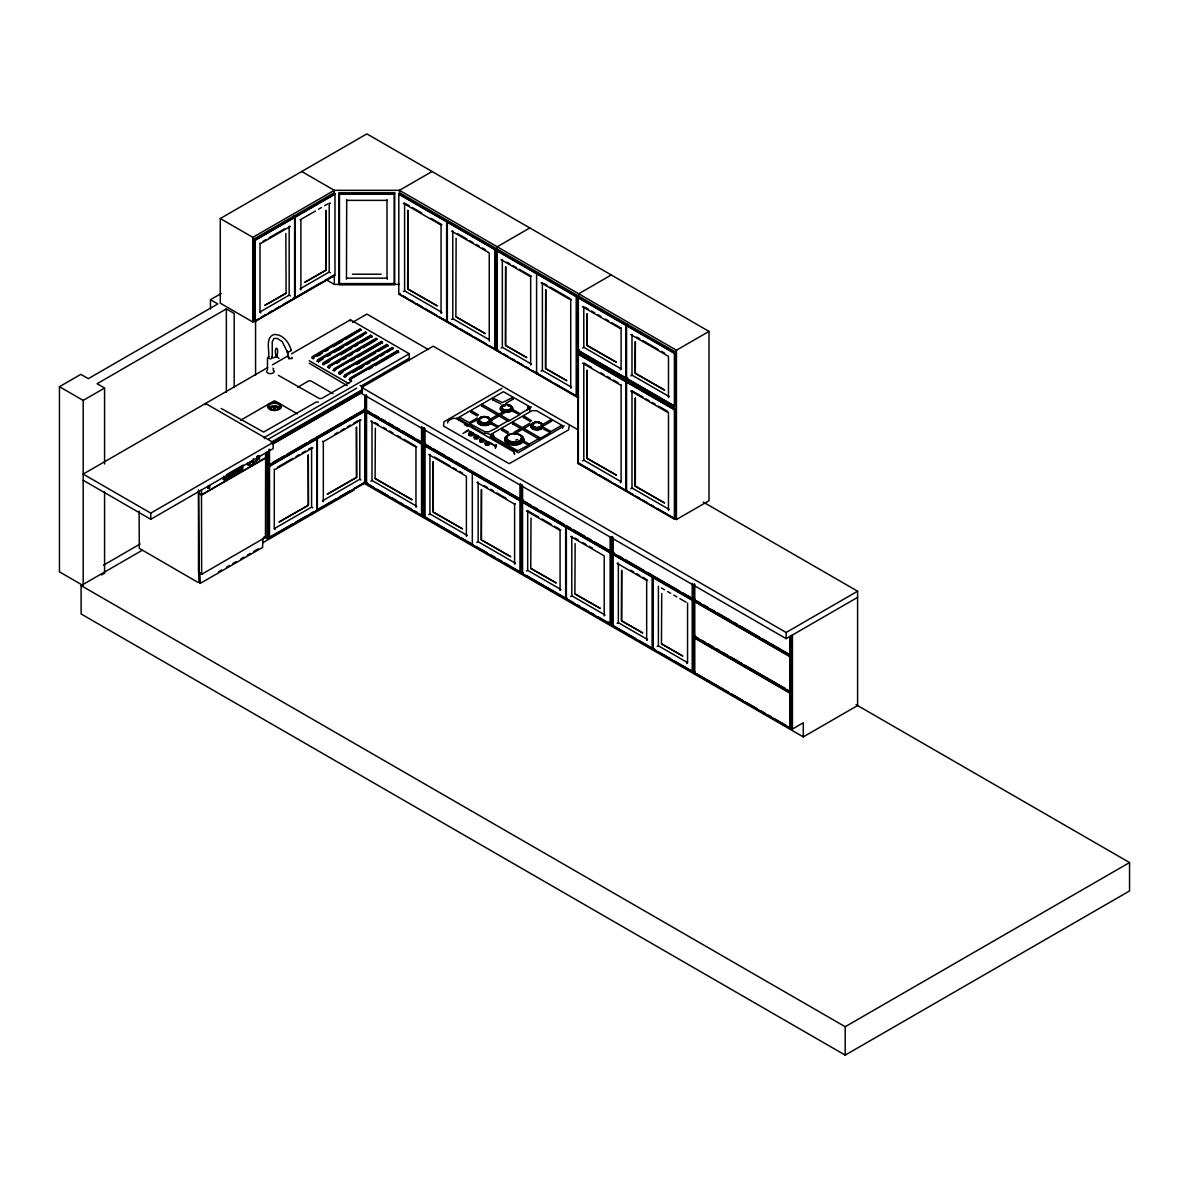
<?xml version="1.0" encoding="UTF-8"?>
<svg xmlns="http://www.w3.org/2000/svg" width="1189" height="1189" viewBox="0 0 1189 1189"><rect width="100%" height="100%" fill="white"/><g stroke="black" fill="none" stroke-linecap="round" stroke-linejoin="round"><path stroke-width="1.5" d="M268.521 357.131C269.814 350.592 264.894 337.423 274.094 334.51C282.908 334.064 289.254 342.655 291.216 350.398M277.022 355.6C278.285 357.532 274.852 357.28 275.878 355.437M198.608 491.666L199.321 582.387M287.857 352.613L288.124 351.914M208.03 488.084C208.06 483.329 211.449 488.932 207.718 487.653M242.14 467.976L223.22 479.464M257.835 455.848L258.949 456.665M258.072 455.967L258.414 456.71L259.261 455.982M258.221 455.996L258.756 456.739M259.47 457.795L258.221 459.34L259.38 458.018M259.544 458.449L259.276 457.631M469.239 435.56L469.254 434.505L469.254 435.367M474.693 438.711L474.708 437.641L474.708 438.518M480.193 441.892L480.534 441.015L480.222 441.684M480.193 441.015L480.832 442.011A2.304 1.323 0 0 0 483.968 441.52A2.304 1.323 0 0 0 483.135 439.707M485.647 445.028L485.989 444.151L485.677 444.835M485.647 444.166L486.286 445.147A2.304 1.323 0 0 0 489.065 444.939A2.304 1.323 0 0 0 489.422 443.348M272.207 407.351L271.255 407.396L272.058 407.143M271.033 409.001L270.156 408.823M273.307 406.995L274.273 406.415L274.035 407.277M274.198 406.326L274.971 406.757L274.05 406.579M275.105 408.362L273.931 408.362M275.67 407.173C271.791 403.992 275.967 409.759 274.629 406.415M277.78 407.351L276.829 407.396L277.646 407.143M278.033 408.823L278.702 409.194M447.629 422.927C446.692 421.114 453.217 416.759 456.457 418.736L513.767 451.82L514.659 454.287L514.243 453.425M458.597 419.999L458.731 417.428L503.393 391.701L529.714 406.697L529.655 411.602M492.454 435.62L491.562 436.853M527.455 409.729L527.782 406.816M530.353 407.931L531.245 406.697M564.27 425.885L518.285 452.697L490.046 436.853M346.46 279.237L346.712 199.767M199.083 571.76L199.47 582.803M259.588 455.863L258.875 456.71M312.172 356.834L313.019 358.692L314.104 358.067L312.484 356.522L360.059 329.056L361.129 329.68L345.613 339.46M345.627 375.65L345.092 377.195L344.022 376.586L344.557 375.04L392.132 347.574L393.202 348.199L386.99 352.479M287.783 352.865L287.203 351.156L288.778 358.677L287.783 352.94M456.115 238.231L455.863 316.868L485.409 333.678L456.115 316.764M375.338 428.218L375.085 478.632L412.107 499.766L375.338 478.543M531.007 518.092L530.755 568.505L556.229 582.967L531.007 568.416M575.134 543.566L574.882 593.98L600.356 608.441L575.134 593.891M661.723 593.564L661.47 643.977L682.872 656.09L661.723 643.873M274.986 407.277L274.748 406.415M620.272 369.779L621.104 368.843L621.104 328.075L611.785 322.695M620.272 482.645L621.104 481.708L621.104 384.508L620.272 384.954L582.595 363.21M686.722 663.581L687.554 662.63L687.554 603.061M381.208 274.213L352.509 274.213M259.247 459.073L258.251 459.415M276.874 355.764C279.697 346.698 273.604 344.944 275.878 355.615M324.255 363.314L323.72 364.86L322.65 364.235L323.185 362.69L370.745 335.239L371.815 337.082L370.745 335.239M329.591 366.405L329.056 367.936L327.986 367.327L328.521 365.781L376.096 338.315L377.166 339.549M350.978 378.741L350.443 380.287L349.373 379.663L349.908 378.132L397.483 350.666L398.538 352.509L397.483 350.666M274.035 408.288C272.905 411.26 277.498 407.515 273.827 408.555M241.664 468.644L223.279 479.271M313.554 357.146L313.019 358.692M318.905 360.222L318.37 361.768L317.3 361.159L317.835 359.613L365.409 332.147L366.48 332.757L317.3 361.159L366.48 332.757M334.941 369.482L334.406 371.027L333.336 370.418L333.871 368.872L381.446 341.406L382.516 342.016L333.336 370.418L382.516 342.016M340.292 372.573L339.757 374.119L338.687 373.495L339.222 371.949L386.782 344.483L387.852 346.341M403.398 291.587L404.602 290.859L404.602 203.066L403.398 203.304L441.074 225.063L441.907 224.617L431.027 218.33M451.582 319.41L452.786 318.682L452.786 230.904M501.149 348.02L502.338 347.292L502.338 259.514L501.149 259.737L530.666 276.784L530.666 365.068M541.188 371.146L542.392 370.418L542.392 282.625L541.188 282.863L570.72 299.91L571.552 299.465M582.595 348.02L583.799 347.292L583.799 306.539L582.595 306.777L620.272 328.521L621.104 328.075M370.805 481.188L372.008 480.46L372.008 420.891M630.794 375.858L631.998 375.13L631.998 334.362M428.739 514.629L429.928 513.901L429.928 454.332M582.595 460.901L583.799 460.173L583.799 362.972L591.572 367.46M476.923 542.452L478.127 541.723L478.127 482.154L476.923 482.392L514.599 504.136L515.432 503.69M630.794 488.724L631.998 487.995L631.998 390.795L630.794 391.032L668.471 412.791L668.471 510.467M526.474 571.062L527.678 570.334L527.678 510.765L526.474 511.002L560.078 530.398L560.926 529.952M570.601 596.536L571.805 595.808L571.805 536.239M617.136 623.408L618.339 622.679L618.339 563.11L617.136 563.333L646.667 580.381L647.5 579.935M657.19 646.519L658.394 645.79L658.394 586.222M319.232 355.021L322.338 353.192M325.444 351.364L328.536 349.521M333.202 346.772L342.506 341.288M323.022 359.019L318.37 361.768L319.455 361.144L318.384 360.535M327.674 356.269L330.78 354.441M333.886 352.613L343.205 347.114M346.296 345.286L363.373 335.209M340.782 354.783L351.647 348.377M354.753 346.534L357.859 344.706M360.951 342.878L371.815 336.472L370.745 335.848L322.65 364.235L371.815 335.848M376.096 338.939L327.986 367.327L377.166 338.939M336.814 363.358L339.92 361.53M343.027 359.702L346.133 357.874M349.239 356.031L352.33 354.203M356.997 351.454L360.089 349.625M363.195 347.797L375.62 340.47M351.468 360.951L354.575 359.123M357.681 357.295L380.956 343.547M342.848 372.276L339.757 374.119L340.827 373.495L339.757 372.87M358.365 363.121L375.442 353.044M378.548 351.216L387.852 345.717L386.782 345.107L338.687 373.495L387.852 345.107M352.851 372.618L357.503 369.868M360.609 368.04L363.715 366.212M366.821 364.384L369.928 362.541M373.034 360.713L377.686 357.963M380.792 356.135L383.884 354.307M369.066 369.289L372.172 367.46M375.263 365.632L398.538 351.899L397.483 351.275L349.373 379.663L398.538 351.275M273.589 357.874L276.442 356.224L278.91 358.394M234.188 387.48L234.188 313.42L226.356 308.887L97.097 383.735L104.573 388.06L104.573 463.978M103.473 565.206L140.183 543.953M257.641 319.232L252.856 322.011L220.277 303.195L220.277 218.538L366.896 133.881L709.016 331.404L709.016 500.718L676.437 519.534L657.205 508.431M220.277 218.538L252.856 237.354L334.317 190.314L399.474 190.314L676.437 350.22L709.016 331.404M253.525 239.316L333.633 193.064L334.986 193.852L334.986 275.372L254.892 321.61L253.525 320.822L253.525 239.316L254.892 240.089L334.986 193.852M334.644 194.431L295.273 217.171L295.273 297.904L334.644 275.164M263.081 241.248L266.143 239.479M269.219 237.696L284.572 228.838M315.412 211.033L300.059 219.891L300.891 220.337L300.891 289.819L300.059 288.868L329.219 272.028L329.219 203.051L330.423 203.289M318.474 209.264L321.55 207.495M324.612 205.712L327.688 203.943M290.369 226.415L260.837 243.463L260.005 243.017L260.005 311.994L260.837 312.93M432.068 171.513L399.474 190.314L399.474 194.015M59.45 386.693L83.185 400.411L83.185 585.568L59.45 571.85L59.45 386.693L80.837 374.357L88.313 378.667L217.765 303.938L210.453 299.702L210.453 308.962M210.453 299.702L221.139 293.534M496.541 349.046L495.189 349.834L398.805 294.173L398.805 193.852L400.158 193.064L496.541 248.709L496.541 350.606L576.65 396.858L578.003 396.071M83.185 400.411L104.573 388.06M285.836 293.237L264.686 305.439L286.103 293.341L285.836 233.52M260.005 311.994L289.165 295.154L289.165 226.178M260.837 317.389L265.637 314.624M268.818 312.781L272.013 310.938M275.209 309.095L280.01 306.331M283.205 304.488L294.382 298.023M297.577 296.18L321.535 282.358M324.731 280.5L334.317 274.971M448.357 220.886L446.99 221.674L446.99 322.011M267.659 367.594L83.185 474.099L150.765 513.113L273.158 442.457L273.158 448.625L150.765 519.296L83.185 480.267M272.43 364.83L288.362 355.645M291.543 353.802L350.443 319.796L409.269 353.757L409.269 360.549M398.805 294.173L400.158 293.401M352.583 322.338L366.896 314.074L428.456 349.611M529.804 227.946L497.225 246.762L497.225 350.22M398.805 193.852L495.189 249.497L496.541 248.709M361.129 329.68L311.949 358.067L360.059 329.68L361.129 330.289M317.24 356.254L320.376 354.441M338.256 350.294L341.392 348.481M326.366 363.329L329.502 361.515M329.056 367.936L330.141 367.312L329.071 366.702M240.475 420.326L273.44 401.288A1.516 0.877 0 0 1 275.58 401.288L297.458 413.921M297.726 387.272L308.754 380.896A2.14 1.234 0 0 1 311.265 381.119L333.024 393.678M356.507 364.443L359.643 362.63M393.202 348.199L344.022 376.586L392.132 348.199L393.202 348.808M358.721 369.333L361.842 367.52M350.443 380.287L351.513 379.663L350.443 379.038M536.596 273.411L537.963 272.623M351.676 381.179L321.729 398.464L319.603 398.597M316.527 401.867L263.616 432.068L221.213 408.466M409.269 353.757L264.404 437.403L264.404 438.637M268.729 438.964L356.73 388.164M361.159 386.009L409.269 358.246M857.596 597.383L786.137 638.642L361.724 393.604L361.724 387.436L433.182 346.177L577.869 429.705M271.939 441.818L361.679 390.007M271.018 443.125L362.6 390.26M272.385 443.913L362.348 391.969M274.287 443.2L362.021 392.548M226.757 474.53L243.121 465.077L242.586 469.447L224.037 480.074L223.77 476.239M253.45 462.491L257.002 460.202L257.092 456.294M198.712 493.108L201.491 494.713L265.637 457.691L265.637 452.504M201.491 495.129L265.637 458.107L265.474 537.354L201.654 574.317L201.491 495.129L198.712 493.524M272.623 462.58L283.874 456.086M287.084 454.228L306.361 443.111M309.571 441.253L314.401 438.473M341.704 422.704L316.006 437.537L317.359 438.325M344.929 420.847L364.206 409.715L365.558 410.502L365.558 482.615L269.16 538.26L267.807 537.473L267.807 465.36L269.16 466.147L365.558 410.502M267.807 452.117L267.807 464.587L269.16 465.36L365.558 409.715L365.558 395.461M317.017 438.904L269.502 466.341L269.502 537.666L317.017 510.244L317.017 439.692M317.701 438.518L365.216 411.082L365.216 482.407L317.701 509.843M416.878 439.336L423.239 443.007L423.239 515.119L421.872 515.907L366.212 483.774L366.212 411.662L367.579 410.874L370.76 412.717M277.394 467.277L292.94 458.3M296.046 456.502L299.152 454.718M302.259 452.92L305.38 451.121M308.486 449.323L311.592 447.54L311.592 507.108L312.796 507.837M334.912 434.074L338.018 432.276M341.139 430.477L344.245 428.679M347.351 426.881L350.458 425.097M353.564 423.299L358.231 420.609M611.265 274.971L578.686 293.787L578.686 297.473M312.796 447.763L275.12 469.521L274.287 469.075L274.287 528.644L275.12 529.581M322.487 441.253L323.319 441.699L360.995 419.94L359.791 419.702L359.791 479.271L360.995 480.014M578.003 295.749L497.909 249.497L496.541 250.285L576.65 296.522L578.003 295.749L578.003 463.487L674.401 519.132L675.753 518.359L675.753 408.615L579.37 352.97L578.003 353.742L674.401 409.402L675.753 408.615M856.08 704.676L1129.55 862.56L1129.55 890.947L845.201 1055.119L81.105 613.97L81.105 585.582L142.16 550.329M101.511 574.986L104.573 573.217L104.573 491.756M496.541 350.606L497.909 349.834M501.951 388.342L443.973 421.813L443.452 426.004L509.174 463.695L568.565 429.883L569.145 425.974M537.963 372.96L536.596 373.732L536.596 274.183M470.844 412.286L471.171 411.231L470.844 412.286L477.279 416.001M481.723 405.999L482.035 404.959L481.723 405.999L498.473 415.674L498.473 414.441L490.864 418.825M492.588 399.727L492.915 398.687L492.588 399.727L501.119 404.141M579.37 349.834L578.003 350.606L674.401 406.266L675.753 405.479L675.753 352.182L579.37 296.522L578.003 297.309L674.401 352.97L675.753 352.182M366.212 394.837L366.212 410.874L421.872 443.007L423.239 442.234L423.239 427.981M627.554 324.359L626.202 325.132L626.202 378.444L627.554 377.656M274.287 528.644L311.592 507.108M359.791 479.271L322.487 500.822L323.319 501.758L323.319 441.699M366.212 411.662L421.872 443.794L423.239 443.007M424.131 428.278L424.131 444.314L425.499 443.527M521.882 572.087L520.529 572.86L424.131 517.215L424.131 445.102L425.499 444.314M264.032 536.863L267.124 538.647L292.762 523.844M295.972 522.001L307.193 515.521M310.388 513.678L313.599 511.82M316.809 509.977L336.041 498.875M339.237 497.017L350.458 490.552M353.668 488.694L364.874 482.214L364.874 395.536M469.477 422.496L477.279 417.993M512.964 397.394L502.367 402.566L492.915 398.062M477.829 419.539L469.7 423.611L484.726 431.666L489.036 431.785L497.849 427.312L490.894 423.923M262.68 542.793L354.025 490.061M366.212 483.774L367.579 482.987M505.682 403.457L513.291 399.058L512.964 398.018L513.291 399.058M218.553 571.775L221.734 569.947M226.505 567.183L229.685 565.355M232.881 563.512L236.061 561.684M240.832 558.919L244.013 557.091M247.193 555.248L250.374 553.405M253.554 551.577L258.325 548.813M468.273 429.883L462.922 433.584M465.598 432.038L468.273 430.492L495.545 446.247L490.091 442.471M506.603 409.744L498.994 414.129L482.035 404.334M491.414 420.371L498.994 415.987L508.238 421.322L519.697 414.693L512.727 411.29M507.123 411.29L499.529 415.674L499.529 414.441L508.981 419.895M497.849 426.702L508.773 420.386M519.697 414.084L527.975 409.298M501.595 430.091L501.907 429.036L501.595 430.091L508 433.792M512.518 423.789L512.831 422.734L512.518 423.789L521.748 429.11L521.748 427.877L514.153 432.261M523.442 417.473L523.755 416.432L523.442 417.473L530.502 421.664M529.878 423.195L522.283 427.579L512.831 422.125M514.674 433.822L522.283 429.422L539.033 439.098L550.433 432.514L543.477 429.11M530.428 424.726L522.818 429.11L522.818 427.877L539.776 437.671M543.447 424.027L551.265 419.509M508.535 445.414L507.777 445.236L517.765 450.75L528.689 445.058L521.718 441.654M543.997 425.558L551.592 421.174L551.265 420.133L551.592 421.174M627.554 380.792L626.202 381.58L626.202 491.31L627.554 490.522M472.33 472.925L473.698 472.137L470.472 470.294M528.689 444.448L539.568 438.161M550.433 431.889L560.822 425.885M424.131 517.215L425.499 516.427M424.131 444.314L520.529 499.974L521.882 499.187M424.131 445.102L520.529 500.747L521.882 499.974L475.303 473.073M523.249 499.974L521.882 500.747L610.135 551.696L611.488 550.923L611.488 536.67M521.882 484.934L521.882 573.648L523.249 572.86M531.126 505.295L523.249 500.747L521.882 501.535L610.135 552.484L611.488 551.696L611.488 623.809L610.135 624.597L521.882 573.648M612.543 537.056L612.543 553.093L613.896 552.305M694.004 671.458L692.652 672.231L612.543 625.994L612.543 553.881L613.896 553.093M567.361 598.335L566.009 599.122L566.009 527.009L567.361 526.222L570.512 528.05M612.543 553.093L692.652 599.345L694.004 598.557M612.543 553.881L692.652 600.118L694.004 599.345L682.783 592.865M695.357 599.345L694.004 600.118L790.403 655.778L791.755 654.99L791.755 635.402M695.357 600.118L694.004 600.906L790.403 656.566L791.755 655.778L791.755 691.433L790.403 692.221L694.004 636.576L695.357 635.788M653.95 648.332L652.598 649.12L652.598 577.007L653.95 576.219L647.544 572.518M694.004 584.096L694.004 673.019L695.357 672.231M361.724 387.436L786.137 632.474L857.596 591.201L857.596 705.553L803.288 736.898L624.091 633.44M698.582 638.434L695.357 636.576L694.004 637.363L790.403 693.009L791.755 692.221L791.755 727.891L790.403 728.679L694.004 673.019M789.228 727.207L792.424 729.065L803.288 722.793L803.288 736.898M81.105 585.582L845.201 1026.731L1129.55 862.56M370.805 421.114L415.957 447.183L416.789 446.737M274.035 406.712L274.852 406.653M515.61 440.108L517.72 439.41M258.92 459.355L257.983 458.389L259.47 457.928M253.584 462.506L257.21 460.321L257.3 456.427M274.035 408.481L275.194 408.555M274.822 407.277L273.916 407.203M338.999 193.777L394.674 193.777M346.46 200.361L387.257 200.361M346.712 278.152L387.005 278.152L387.257 279.237M338.999 283.591L394.674 283.591M326.559 279.905L334.317 284.379L399.474 284.379M291.959 357.309L292.241 358.157A1.843 0.803 -10.2 0 1 291.528 358.573L288.927 358.617L287.203 351.156M469.402 434.609L469.878 434.817A2.304 1.323 0 0 0 473.281 433.896A2.304 1.323 0 0 0 470.621 432.365A2.304 1.323 0 0 0 469.031 434.327L469.878 435.679A2.304 1.323 0 0 0 472.85 435.337A2.304 1.323 0 0 0 472.642 433.584M474.857 437.745L475.332 437.968A2.304 1.323 0 0 0 478.736 437.047A2.304 1.323 0 0 0 476.076 435.501A2.304 1.323 0 0 0 474.485 437.478L475.332 438.83A2.304 1.323 0 0 0 478.468 438.34A2.304 1.323 0 0 0 477.621 436.526M274.169 407.337L273.351 406.787M399.132 194.431L446.648 221.867L446.648 321.416L399.132 293.98M536.254 273.604L496.883 250.864L496.883 350.413L536.254 373.153M536.938 273.99L576.308 296.73L576.308 396.264L536.938 373.539M674.059 353.163L626.544 325.727L626.544 378.236L674.059 405.672M406.148 203.973L409.254 205.771M412.375 207.555L421.694 212.95M457.453 233.594L466.787 238.974M469.893 240.773L472.999 242.571M476.105 244.354L479.212 246.153M482.333 247.951L485.439 249.749M506.945 262.16L510.022 263.943M513.083 265.712L516.16 267.48M519.221 269.249L531.513 276.338M543.923 283.517L546.999 285.286M550.076 287.054L570.021 298.588M585.36 307.431L588.466 309.229M591.572 311.028L594.678 312.826M597.799 314.609L600.906 316.408M605.573 319.098L608.679 320.896M636.665 337.052L639.771 338.85M642.877 340.649L658.424 349.625M661.53 351.409L664.636 353.207M451.582 231.127L489.259 252.885L489.259 341.169M630.794 334.599L668.471 356.343L668.471 397.602M301.724 171.513L334.317 190.314L334.317 194.015M583.799 347.292L621.104 368.843M631.998 375.13L669.303 396.665M674.059 409.596L626.544 382.159L626.544 491.116M600.906 372.841L604.012 374.639M607.118 376.437L610.225 378.236M613.331 380.019L617.998 382.724M631.998 390.795L642.877 397.081M645.984 398.88L649.105 400.678M652.211 402.462L655.317 404.26M658.424 406.058L667.757 411.439M293.579 216.19L294.946 216.978L294.946 298.484L293.579 297.711M404.602 290.859L441.907 312.395L441.074 313.346L441.074 225.063M452.786 318.682L488.545 339.326M502.338 347.292L531.513 364.131M542.392 370.418L571.552 387.257L570.72 388.194L570.72 299.91M402.685 295.63L407.485 298.409M410.695 300.267L413.906 302.11M417.101 303.968L421.917 306.732M425.112 308.59L436.333 315.07M439.544 316.913L457.171 327.094M460.366 328.937L471.587 335.417M474.797 337.275L486.004 343.74M489.214 345.598L500.42 352.063M503.616 353.906L508.402 356.67M511.597 358.528L514.792 360.371M517.988 362.214L522.788 364.978M525.984 366.821L529.164 368.664M532.36 370.507L551.533 381.58M554.728 383.423L578.686 397.245M493.272 348.332L447.332 321.803L447.332 222.254L494.847 249.69L494.847 349.239M703.264 502.1L857.596 591.201M513.276 409.759L519.905 413.594M523.755 415.808L531.617 420.861M543.997 427.564L550.656 431.399M382.516 343.249L381.446 341.406M583.799 460.173L621.104 481.708M631.998 487.995L669.303 509.531M578.686 463.086L596.313 473.267M599.524 475.124L610.73 481.59M613.94 483.447L625.161 489.927M628.357 491.77L633.172 494.55M636.368 496.393L639.578 498.25M642.788 500.093L647.589 502.873M650.799 504.731L653.995 506.573M628.119 492.023L674.059 518.553M471.171 410.621L478.558 415.006M491.414 422.363L498.057 426.197M501.907 428.426L508.565 432.261M522.268 440.123L528.912 443.943M460.455 417.666L469.7 423.002M493.361 436.764L493.985 438.087L493.301 434.253L493.361 436.764L508 445.117M464.423 424.562L467.604 426.405M323.72 363.611L324.79 364.235M334.421 369.794L335.491 370.403M345.107 375.962L346.177 376.571M360.104 385.399L363.284 387.242M309.214 360.728L348.808 383.586M364.206 408.927L365.558 409.715M373.94 414.545L378.711 417.309M381.892 419.137L385.073 420.98M388.253 422.808L393.024 425.573M396.205 427.401L399.385 429.244M402.566 431.072L413.698 437.507M427.104 445.251L430.314 447.094M433.524 448.952L444.775 455.446M447.985 457.304L452.801 460.084M456.026 461.941L467.262 468.436M534.277 507.123L537.428 508.937M540.579 510.765L564.21 524.408M573.678 529.863L584.706 536.239M587.856 538.052L591.007 539.88M594.158 541.694L611.488 551.696M618.711 555.872L621.906 557.715M625.117 559.573L644.334 570.661M655.555 577.141L679.588 591.022M696.977 601.054L700.187 602.912M703.398 604.755L708.213 607.549M711.423 609.407L714.648 611.25M717.859 613.108L730.7 620.524M733.925 622.382L737.135 624.24M740.346 626.098L759.622 637.23M762.833 639.087L791.755 655.778M609.794 551.116L522.224 500.554L522.224 485.171M471.988 473.118L424.473 445.697L424.473 517.022L471.988 544.458M472.672 473.519L520.188 500.955L520.188 572.281L472.672 544.844M609.794 552.677L566.35 527.604L566.35 598.929L609.794 624.017M375.204 422.734L378.414 424.577M383.2 427.341L386.41 429.199M389.606 431.042L392.801 432.885M397.602 435.664L400.797 437.507M403.992 439.35L415.184 445.816M434.594 457.022L450.141 465.999M453.247 467.782L456.353 469.581M459.474 471.379L462.58 473.177M484.354 485.736L487.46 487.535M490.567 489.333L493.673 491.131M496.779 492.93L506.113 498.31M527.678 510.765L538.766 517.156M541.931 518.984L551.428 524.468M554.594 526.296L559.335 529.031M574.971 538.067L578.136 539.895M582.878 542.63L586.043 544.458M589.209 546.286L592.375 548.114M630.616 570.185L633.692 571.968M636.754 573.737L639.831 575.506M642.892 577.274L645.969 579.058M661.456 588.005L664.532 589.774M667.594 591.542L670.67 593.311M673.747 595.095L676.809 596.863M679.885 598.632L686.023 602.184M428.739 454.555L466.4 476.313L466.4 536.373M570.601 536.477L604.205 555.872L604.205 615.932M319.291 398.464L278.375 375.352M701.792 640.277L705.003 642.134M708.213 643.992L713.028 646.771M716.254 648.629L719.464 650.487M722.674 652.345L727.49 655.124M730.7 656.982L741.951 663.477M745.161 665.32L785.335 688.52M788.545 690.363L791.755 692.221M483.002 540.698L510.75 556.72L481.203 539.895L481.456 489.482L481.456 539.806M372.008 480.46L416.789 506.306L415.957 507.242L415.957 447.183M429.928 513.901L467.247 535.436M478.127 541.723L515.432 563.259L514.599 564.21L514.599 504.136M527.678 570.334L560.926 589.521L560.078 590.457L560.078 530.398M571.805 595.808L605.038 614.995M618.339 622.679L647.5 639.519L646.667 640.455L646.667 580.381M658.394 645.79L687.554 662.63M608.337 621.996L611.488 623.809M364.206 481.827L374.074 487.535M377.285 489.378L388.55 495.887M391.761 497.73L396.576 500.524M399.801 502.382L403.012 504.24M406.237 506.098L411.052 508.877M414.262 510.735L417.488 512.593M458.464 536.254L424.815 516.829L424.815 428.293M461.674 538.097L472.895 544.577M476.09 546.435L487.312 552.9M490.522 554.758L495.323 557.522M498.533 559.38L501.728 561.223M504.939 563.081L522.566 573.261L522.566 486.569M527.366 576.026L565.771 598.201M568.966 600.044L573.767 602.823M576.962 604.666L580.173 606.509M583.368 608.367L588.169 611.131M591.364 612.974L594.574 614.832M597.77 616.675L612.172 624.983L612.172 536.462M613.227 625.592L635.58 638.508M638.775 640.351L649.967 646.801M653.147 648.659L656.343 650.502M659.538 652.345L670.73 658.795M673.925 660.638L694.688 672.632L694.688 584.096M696.278 673.554L728.337 692.057M731.532 693.9L742.753 700.38M745.964 702.238L757.17 708.703M760.38 710.561L765.196 713.341M768.391 715.183L771.602 717.041M774.797 718.884L786.018 725.364M695.937 673.747L790.061 728.084L790.061 693.202L694.346 637.943L694.346 672.825M364.042 483.299L434.773 524.141M435.679 524.661L623.036 632.83M273.158 442.457L205.578 403.443L205.578 404.676M201.967 574.168L198.489 572.206L198.489 489.957M197.746 582.253L139.291 548.367L139.098 511.196M309.214 363.21L347.233 385.682M329.219 272.028L330.423 272.757M289.165 295.154L290.369 295.883M529.655 409.135L528.837 407.931M485.811 444.939L485.454 444.671A2.304 1.323 0 0 1 485.811 443.066M480.356 441.788L479.999 441.52A2.304 1.323 0 0 1 480.832 439.707M474.857 438.622L474.485 438.34A2.304 1.323 0 0 1 476.477 436.348M469.402 435.471L469.031 435.189A2.304 1.323 0 0 1 469.031 433.866M272.98 368.159L273.782 368.843M562.694 428.218L562.546 425.647L536.819 410.799L532.167 410.577L491.25 434.208L491.25 436.675M287.01 351.335L282.298 341.763L277.542 338.508L273.931 338.36L272.236 341.852L272.266 357.116M457.007 417.666L483.462 433.42C486.405 433.019 492.291 433.391 490.923 438.087M287.634 353.296L287.887 354.664M845.201 1026.731L845.201 1055.119M792.424 635L792.424 729.065M790.403 636.174L790.403 655.778M790.403 656.566L790.403 692.221M790.403 693.009L790.403 728.679M790.061 636.383L790.061 655.184L694.346 599.925L694.346 584.542M786.137 632.474L786.137 638.642M692.652 585.092L692.652 599.345M692.652 600.118L692.652 672.231M692.31 583.353L692.31 598.751L612.885 552.9L612.885 537.502M676.437 350.22L676.437 519.534M674.401 352.97L674.401 406.266M674.401 409.402L674.401 519.132M613.227 551.83L613.227 555.516M610.135 537.443L610.135 551.696M610.135 552.484L610.135 624.597M578.686 350.829L578.686 354.515M576.65 296.522L576.65 396.858M520.529 483.938L520.529 499.974M520.529 500.747L520.529 572.86M520.188 483.982L520.188 499.38L424.473 444.121L424.473 428.724M495.189 249.497L495.189 349.834M472.33 473.712L472.33 545.038M423.908 427.772L423.908 516.308M421.872 426.985L421.872 443.007M421.872 443.794L421.872 515.907M421.545 427.029L421.545 442.427L366.554 410.681L366.554 395.283M394.198 284.32L394.198 194.179L339.474 194.179L339.474 284.32M392.132 347.574L392.132 348.808M387.005 199.767L387.005 278.152M386.782 344.483L386.782 345.717M376.096 338.315L376.096 339.549M365.409 332.147L365.409 333.381M365.216 395.833L365.216 409.521L269.502 464.78L269.502 449.383M360.059 329.056L360.059 330.289M350.443 319.796L350.443 321.03M334.317 275.164L334.317 284.379M317.359 439.113L317.359 510.438M269.16 449.338L269.16 465.36M269.16 466.147L269.16 538.26M267.48 357.785L267.48 369.601M267.124 451.969L267.124 538.647M262.962 538.201L262.561 547.46L200.109 583.457L199.841 572.935M255.576 319.588L255.576 375.13M254.892 240.089L254.892 321.61M253.346 458.701L253.346 462.283M252.856 237.354L252.856 322.011M226.356 308.887L226.356 392.207M201.491 489.541L201.491 494.713M150.765 513.113L150.765 519.296M538.632 422.883A6.213 3.582 0 0 1 542.377 428.144A6.213 3.582 0 0 1 532.598 428.872A6.213 3.582 0 0 1 533.906 423.239M535.407 422.63A6.213 3.582 0 0 1 543.12 426.732A6.213 3.582 0 0 1 533.43 429.036A6.213 3.582 0 0 1 533.906 422.987M541.812 426.361A4.801 2.779 0 0 1 535.154 428.902A4.801 2.779 0 0 1 533.608 424.384M541.812 426.108A4.801 2.779 0 0 1 535.154 428.664A4.801 2.779 0 0 1 533.608 424.131M506.499 410.042A4.801 2.779 0 0 1 502.159 406.088A4.801 2.779 0 0 1 510.2 405.479A4.801 2.779 0 0 1 507.748 409.952M506.499 410.205A4.994 2.883 0 0 1 501.996 406.103A4.994 2.883 0 0 1 510.349 405.479A4.994 2.883 0 0 1 507.792 410.116M508.134 405.286A6.213 3.582 0 0 1 511.597 410.814A6.213 3.582 0 0 1 501.416 410.799A6.213 3.582 0 0 1 504.924 405.286M508.134 405.033A6.213 3.582 0 0 1 511.597 410.562A6.213 3.582 0 0 1 501.416 410.547A6.213 3.582 0 0 1 504.924 405.033M510.69 407.366A4.801 2.779 0 0 1 506.499 411.528A4.801 2.779 0 0 1 502.353 407.351M510.69 407.114A4.801 2.779 0 0 1 506.499 411.275A4.801 2.779 0 0 1 502.353 407.099M504.121 406.088A4.801 2.779 0 0 1 505.28 405.821M507.777 405.821A4.801 2.779 0 0 1 508.922 406.103M486.316 417.547A7.075 4.087 0 0 1 490.254 423.849A7.075 4.087 0 0 1 478.662 423.834A7.075 4.087 0 0 1 482.645 417.547M486.316 417.265A7.075 4.087 0 0 1 490.254 423.566A7.075 4.087 0 0 1 478.662 423.552A7.075 4.087 0 0 1 482.645 417.265M489.749 422.318A5.484 3.166 0 0 1 482.362 424.414A5.484 3.166 0 0 1 479.732 419.91M489.214 419.925A5.484 3.166 0 0 1 489.764 420.683M489.942 421.218A5.484 3.166 0 0 1 483.031 424.265A5.484 3.166 0 0 1 479.732 419.628M489.214 419.643A5.484 3.166 0 0 1 489.764 420.401M519.028 434.817A9.527 5.499 0 0 1 521.525 443.111A9.527 5.499 0 0 1 506.945 443.096A9.527 5.499 0 0 1 509.501 434.802M514.272 434.074A9.527 5.499 0 0 1 516.739 434.267M514.272 433.777A9.527 5.499 0 0 1 523.19 441.164A9.527 5.499 0 0 1 508.104 443.482A9.527 5.499 0 0 1 509.501 434.505M521.377 438.488A7.372 4.251 0 0 1 514.228 443.824A7.372 4.251 0 0 1 507.138 438.459M521.377 438.191A7.372 4.251 0 0 1 514.228 443.527A7.372 4.251 0 0 1 507.138 438.161M486.286 442.858A2.304 1.323 0 0 1 488.59 442.858M469.878 433.376A2.304 1.323 0 0 1 472.167 433.376M318.043 401.689A2.928 1.694 0 0 1 317.835 402.551M268.996 408.511A5.573 3.21 0 0 1 274.406 405.731A5.573 3.21 0 0 1 279.995 408.392M274.169 371.444A3.775 2.17 0 0 1 269.68 373.599A3.775 2.17 0 0 1 266.901 370.641M273.039 369.913A3.775 2.17 0 0 1 273.871 370.611M271.672 356.953A1.813 1.04 0 0 1 271.672 358.439A1.813 1.04 0 0 1 269.115 358.439A1.813 1.04 0 0 1 269.1 356.968M290.889 350.205A1.947 0.773 -12.3 0 1 289.819 351.424A1.947 0.773 -12.3 0 1 287.337 351.439M249.155 465.048A3.106 1.798 -60 0 1 247.238 463.145M495.412 447.985L496.244 444.612L495.412 447.985M407.916 210.408L407.664 289.046L437.21 305.855L407.916 288.942L407.916 210.408M505.667 266.841L505.414 345.479L526.816 357.592L505.667 345.375L505.667 266.841M545.721 289.967L545.469 368.605L566.871 380.703L545.721 368.501L545.721 289.967M433.257 461.659L433.004 512.073L462.551 528.882L433.257 511.983L433.257 461.659M587.128 313.866L586.876 345.479L616.422 362.288L587.128 345.375L587.128 313.866M587.128 370.299L586.876 458.345L616.422 475.154L587.128 458.241L587.128 370.299M635.327 341.689L635.075 373.301L664.621 390.111L635.327 373.197L635.327 341.689M635.327 398.137L635.075 486.167L664.621 502.992L635.327 486.078L635.327 398.137M621.669 570.438L621.416 620.851L642.818 632.964L621.669 620.747L621.669 570.438M294.604 217.557L255.234 240.282L255.234 321.03L294.604 298.29L294.604 217.557M325.89 270.111L304.741 282.328L326.143 270.215L325.89 210.394L325.89 270.111M308.263 505.176L278.969 522.09L308.516 505.28L308.263 454.867L308.263 505.176M356.462 477.354L327.168 494.267L356.715 477.458L356.462 427.044L356.462 477.354M394.674 192.677L338.999 192.677L338.999 284.706L394.674 284.706L394.674 192.677M470.131 434.565L469.477 434.178A1.784 1.026 0 0 1 470.71 432.647A1.784 1.026 0 0 1 472.791 433.836A1.784 1.026 0 0 1 470.131 434.565M475.585 437.701L474.931 437.329A1.784 1.026 0 0 1 476.165 435.798A1.784 1.026 0 0 1 478.246 436.987A1.784 1.026 0 0 1 475.585 437.701M481.084 440.881L480.43 440.51A1.784 1.026 0 0 1 481.679 438.979A1.784 1.026 0 0 1 483.745 440.168A1.784 1.026 0 0 1 481.084 440.881M480.832 441.134L479.999 440.658A2.304 1.323 0 0 1 481.59 438.682A2.304 1.323 0 0 1 484.25 440.227A2.304 1.323 0 0 1 480.832 441.134M486.539 444.032L485.885 443.66A1.784 1.026 0 0 1 487.133 442.13A1.784 1.026 0 0 1 489.199 443.319A1.784 1.026 0 0 1 486.539 444.032M486.286 444.285L485.454 443.809A2.304 1.323 0 0 1 487.044 441.832A2.304 1.323 0 0 1 489.705 443.378A2.304 1.323 0 0 1 486.286 444.285M625.86 325.34L578.344 297.904L578.344 350.413L625.86 377.849L625.86 325.34M625.86 381.773L578.344 354.337L578.344 463.294L625.86 490.715L625.86 381.773M421.545 443.987L366.554 412.241L366.554 483.581L421.545 515.327L421.545 443.987M565.667 527.203L522.224 502.13L522.224 573.455L565.667 598.543L565.667 527.203M652.256 577.2L612.885 554.46L612.885 625.8L652.256 648.525L652.256 577.2M692.31 600.326L652.939 577.586L652.939 648.912L692.31 671.651L692.31 600.326M790.061 656.759L694.346 601.5L694.346 636.383L790.061 691.641L790.061 656.759M534.589 427.327A4.801 2.779 0 0 0 541.812 424.934A4.801 2.779 0 0 0 534.604 422.452A4.801 2.779 0 0 0 534.589 427.267A4.801 2.779 0 0 0 541.812 424.874A4.801 2.779 0 0 0 534.604 422.526A4.801 2.779 0 0 0 534.589 427.327M534.5 427.356A4.994 2.883 0 0 0 542.006 424.874A4.994 2.883 0 0 0 534.515 422.363A4.994 2.883 0 0 0 534.5 427.356M534.5 427.431A4.994 2.883 0 0 0 542.006 424.934A4.994 2.883 0 0 0 534.515 422.422A4.994 2.883 0 0 0 534.5 427.431M481.708 422.615A5.484 3.166 0 0 0 489.942 419.88A5.484 3.166 0 0 0 481.738 417.071A5.484 3.166 0 0 0 481.708 422.541A5.484 3.166 0 0 0 489.942 419.821A5.484 3.166 0 0 0 481.738 417.131A5.484 3.166 0 0 0 481.708 422.615M481.604 422.66A5.692 3.285 0 0 0 490.165 419.821A5.692 3.285 0 0 0 481.634 416.953A5.692 3.285 0 0 0 481.604 422.66A5.692 3.285 0 0 0 490.165 419.88A5.692 3.285 0 0 0 481.634 417.027A5.692 3.285 0 0 0 481.604 422.719M510.542 441.461A7.372 4.251 0 0 0 521.614 437.79A7.372 4.251 0 0 0 510.571 434.089A7.372 4.251 0 0 0 510.542 441.461M510.393 441.684A7.669 4.429 0 0 0 521.912 437.864A7.669 4.429 0 0 0 510.438 434.015A7.669 4.429 0 0 0 510.393 441.684M271.642 409.269A5.618 3.24 0 0 0 280.128 406.534A5.618 3.24 0 0 0 271.761 403.651A5.618 3.24 0 0 0 271.642 409.269M270.943 409.952A6.985 4.043 0 0 0 281.496 406.534A6.985 4.043 0 0 0 271.092 402.967A6.985 4.043 0 0 0 270.943 409.952M208.937 488.04A1.516 0.877 -60 0 0 209.591 485.662A1.516 0.877 -60 0 0 207.763 487.059A1.516 0.877 -60 0 0 208.937 488.04M251.563 465.152A2.393 1.382 -60 0 0 252.469 461.406A2.393 1.382 -60 0 0 249.601 463.755A2.393 1.382 -60 0 0 251.563 465.152M252.023 465.642A2.958 1.709 -60 0 0 252.989 461.05A2.958 1.709 -60 0 0 249.482 464.126A2.958 1.709 -60 0 0 252.023 465.642M251.86 465.434A2.541 1.471 -60 0 0 252.856 461.451A2.541 1.471 -60 0 0 249.794 463.933A2.541 1.471 -60 0 0 251.86 465.434M251.771 465.315A2.437 1.412 -60 0 0 252.707 461.495A2.437 1.412 -60 0 0 249.794 463.888A2.437 1.412 -60 0 0 251.771 465.315"/></g></svg>
